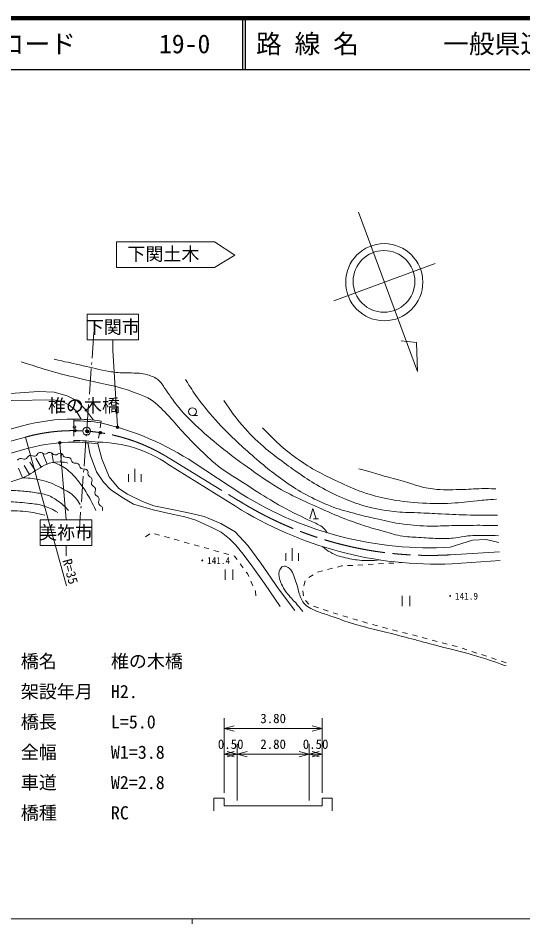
# Model space of a CAD drawing. Units: millimetres, scale not verified, with parts at other scales. Extents: x 40000 to 680000, y 20000 to 380000.
# Drawn here: x 134153 to 232233, y 204000 to 380000 of the extents above; entities that cross this region are included whole.
import ezdxf
from ezdxf.enums import TextEntityAlignment as Align

# ---------------------------------------------------------------- set-up
doc = ezdxf.new("R2010")
doc.units = ezdxf.units.MM
doc.header["$LTSCALE"] = 1000
doc.header["$PDMODE"] = 32
doc.header["$PDSIZE"] = 500
doc.linetypes.add('CHAIN', pattern=[18.5, 12, -1.5, 3.5, -1.5])
for name, color, linetype, lineweight in [('M-BGD', 7, 'Continuous', 13), ('M-BMK', 2, 'CHAIN', 13), ('M-BMK-SRVR', 3, 'Continuous', 13), ('M-STR-HTXT', 7, 'Continuous', 13), ('M-STR-STR1', 1, 'Continuous', 13), ('M-STR-STRC', 7, 'Continuous', 13), ('M-TTL', 2, 'Continuous', 140), ('M-TTL-BAND', 7, 'Continuous', 13), ('M-TTL-LINE', 7, 'Continuous', 25)]:
    doc.layers.add(name, color=color, linetype=linetype, lineweight=lineweight)
doc.layers.add('M-OTRS', color=6, linetype='Continuous')
doc.layers.add('M-TTL-TXT', color=7, linetype='Continuous')
doc.styles.add('ＭＳ ゴシック', font='')
doc.styles.get('ＭＳ ゴシック').set_extended_font_data('MS Gothic')

msp = doc.modelspace()

# ---------------------------------------------------------------- linework, layer by layer
at = {"layer": 'M-BGD'}
for p, q in [((148892, 318896), (148522, 313910)), ((148374, 311916), (148004, 306929)), ((148463, 313112), (148433, 312713)), ((131793, 307026), (138139, 307422)), ((138139, 307422), (141131, 307313)), ((141131, 307313), (143691, 306636)), ((143691, 306636), (145634, 305657)), ((141039, 305859), (132801, 305708)), ((142696, 305507), (141039, 305859)), ((144002, 304854), (142696, 305507)), ((145409, 303666), (144002, 304854)), ((145634, 305657), (147260, 303925)), ((147856, 304935), (147486, 299948)), ((147945, 306131), (147915, 305733)), ((146396, 302064), (145409, 303666)), ((147260, 303925), (148829, 301885)), ((168035, 302787), (169035, 302787)), ((130168, 299429), (134988, 300757)), ((135586, 298588), (143554, 269665)), ((147338, 297954), (146968, 292968)), ((147427, 299151), (147398, 298752)), ((148143, 295129), (147728, 297471)), ((131363, 295090), (136184, 296419)), ((149630, 297249), (150452, 294342)), ((138623, 292750), (137624, 294482)), ((139767, 293321), (139020, 295176)), ((141025, 293681), (140730, 295462)), ((142480, 293737), (142570, 295402)), ((149402, 291823), (148143, 295129)), ((150452, 294342), (151843, 290878)), ((135029, 290688), (134257, 292533)), ((136338, 291341), (135348, 293079)), ((137508, 292059), (136436, 293747)), ((146909, 292170), (146880, 291771)), ((156827, 289904), (156827, 292404)), ((163258, 293318), (176373, 285146)), ((168350, 293599), (177645, 287495)), ((146821, 290973), (146451, 285987)), ((150715, 289828), (149402, 291823)), ((151843, 290878), (153733, 288621)), ((155577, 289904), (155577, 291404)), ((158077, 289904), (158077, 291404)), ((152132, 288411), (150715, 289828)), ((154284, 286889), (152132, 288411)), ((153733, 288621), (155386, 287519)), ((156567, 285577), (154284, 286889)), ((155386, 287519), (158351, 286075)), ((146391, 285189), (146362, 284790)), ((160398, 284422), (156567, 285577)), ((158351, 286075), (160556, 285262)), ((160556, 285262), (163469, 284632)), ((164072, 283582), (160398, 284422)), ((163469, 284632), (167248, 283897)), ((166566, 283084), (164072, 283582)), ((167248, 283897), (170318, 283162)), ((190836, 282681), (191436, 284681)), ((191436, 284681), (192036, 282681)), ((168665, 282427), (166566, 283084)), ((171893, 280984), (168665, 282427)), ((170318, 283162), (173520, 281771)), ((173520, 281771), (176328, 280171)), ((191536, 282681), (192536, 282681)), ((173625, 280092), (171893, 280984)), ((175200, 278832), (173625, 280092)), ((176328, 280171), (178821, 277546)), ((158922, 279229), (159735, 279810)), ((160649, 279818), (161612, 279549)), ((162575, 279279), (163538, 279009)), ((164501, 278740), (165464, 278470)), ((166427, 278200), (167390, 277931)), ((176459, 277599), (175200, 278832)), ((218094, 277170), (222439, 278547)), ((222439, 278547), (225082, 278659)), ((225082, 278659), (227588, 278097)), ((168353, 277661), (169316, 277391)), ((170279, 277122), (171242, 276852)), ((172205, 276582), (173168, 276313)), ((177903, 275814), (176459, 277599)), ((178821, 277546), (181314, 274108)), ((187405, 274538), (187405, 277038)), ((174131, 276043), (175094, 275773)), ((176056, 275504), (176210, 275461)), ((176210, 275461), (176709, 274784)), ((179740, 273295), (177903, 275814)), ((186155, 274538), (186155, 276038)), ((188655, 274538), (188655, 276038)), ((218459, 273953), (227793, 274611)), ((174370, 272842), (174370, 270842)), ((175870, 272842), (175870, 270842)), ((177302, 273979), (177896, 273175)), ((182049, 270119), (179740, 273295)), ((181314, 274108), (184778, 269096)), ((194257, 272848), (195227, 273095)), ((196196, 273341), (196992, 273543)), ((196992, 273543), (197170, 273553)), ((198169, 273610), (199167, 273666)), ((200165, 273723), (201164, 273779)), ((202162, 273836), (203161, 273892)), ((204159, 273949), (205158, 274005)), ((206156, 274061), (207154, 274118)), ((208153, 274174), (208695, 274205)), ((178490, 272370), (178703, 272081)), ((178703, 272081), (178963, 271495)), ((190621, 271302), (191468, 271834)), ((192319, 272356), (193288, 272602)), ((179369, 270581), (179776, 269668)), ((185093, 265658), (182049, 270119)), ((189655, 269689), (189935, 270649)), ((180182, 268754), (180254, 268590)), ((180254, 268590), (180342, 267774)), ((184778, 269096), (187901, 264871)), ((189592, 267720), (189505, 268716)), ((208765, 267755), (208765, 265755)), ((210265, 267755), (210265, 265755)), ((190652, 266099), (190003, 266859)), ((192504, 265397), (191556, 265715)), ((194399, 264759), (193451, 265078)), ((196306, 264155), (195347, 264441)), ((198222, 263583), (197264, 263869)), ((200139, 263011), (199180, 263297)), ((202055, 262439), (201097, 262725)), ((203984, 261912), (203016, 262164)), ((205919, 261406), (204951, 261659)), ((207854, 260900), (206886, 261153)), ((209789, 260395), (208821, 260648)), ((211724, 259889), (210757, 260142)), ((213659, 259384), (212692, 259637)), ((215594, 258878), (214627, 259131)), ((217529, 258373), (216562, 258626)), ((219464, 257867), (218497, 258120)), ((221369, 257259), (220420, 257574)), ((223267, 256628), (222318, 256943)), ((225165, 255997), (224216, 256312)), ((227062, 255366), (226114, 255681)), ((228960, 254735), (228011, 255051))]:
    msp.add_line(p, q, dxfattribs=at)
msp.add_circle((168035, 303537), 750, dxfattribs=at)
for centre, radius, start, end in [((144882, 264845), 37250, 89.85072, 105.4031), ((137422, 246392), 56436, 56.76886, 76.88059), ((144882, 264845), 32750, 89.85072, 105.4031), ((149493, 273311), 24285, 55.47306, 89.55703), ((134678, 293723), 725, 63.06861, 150.27425), ((135335, 295016), 725, 243.06861, 330.27425), ((136594, 294297), 725, 63.06861, 150.27425), ((137251, 295590), 725, 243.06861, 330.27425), ((138510, 294871), 725, 63.06861, 150.27425), ((139376, 296003), 725, 222.12756, 309.3332), ((140295, 294882), 725, 42.12756, 129.3332), ((141371, 295854), 725, 222.12756, 309.3332), ((142290, 294733), 725, 42.12756, 129.3332), ((143537, 295368), 725, 191.84339, 279.04903), ((143765, 293936), 725, 11.84339, 99.04903), ((145184, 294234), 725, 191.84339, 279.04903), ((145412, 292802), 725, 11.84339, 99.04903), ((146832, 293099), 725, 191.84339, 279.04903), ((147060, 291667), 725, 11.84339, 99.04903), ((148434, 291527), 725, 156.49656, 243.7022), ((147792, 290227), 725, 336.49656, 63.7022), ((149121, 289649), 725, 156.49656, 243.7022), ((148479, 288349), 725, 336.49656, 63.7022), ((149809, 287771), 725, 156.49656, 243.7022), ((149166, 286471), 725, 336.49656, 63.7022), ((214176, 346219), 69159, 238.11547, 273.24737), ((150496, 285892), 725, 156.49656, 243.7022), ((149853, 284593), 725, 336.49656, 63.7022), ((215471, 347435), 73543, 237.88414, 272.3287)]:
    msp.add_arc(centre, radius, start, end, dxfattribs=at)
for points, knots in [([(227511, 279401), (226443, 279464), (226147, 279471), (225272, 279486), (223802, 279510), (222975, 279495), (221510, 279377), (220564, 279300), (220055, 279085), (219111, 278995), (217987, 278888), (217351, 278880), (216221, 278886), (214750, 278893), (213928, 278982), (212459, 279077), (211063, 279167), (210271, 279141), (208888, 279349), (207455, 279565), (206684, 279857), (205290, 280249), (202855, 280933), (201476, 281286), (199101, 282157), (197277, 282827), (196280, 283271), (194494, 284038), (192480, 284903), (191342, 285371), (189369, 286328), (187527, 287222), (186465, 287676), (184708, 288727), (182264, 290188), (180969, 291130), (178656, 292789), (176858, 294078), (175852, 294806), (174130, 296196), (172151, 297796), (171029, 298684), (169169, 300422), (167639, 301851), (166812, 302689), (165434, 304266), (164337, 305521), (163891, 306361), (162899, 307701), (162346, 308447), (162183, 309000), (161481, 309609), (160755, 310239), (160192, 310413), (159273, 310699), (158117, 311059), (157401, 310968), (156193, 311054), (155332, 311115), (154845, 311017), (153985, 311081), (152879, 311163), (152268, 311294), (151177, 311490), (149171, 311850), (148069, 312164), (146079, 312608), (144150, 313038), (143544, 313176), (141145, 313725)], [0, 0, 0, 0, 1, 1, 1, 2, 2, 2, 3, 3, 3, 4, 4, 4, 5, 5, 5, 6, 6, 6, 7, 7, 7, 8, 8, 8, 9, 9, 9, 10, 10, 10, 11, 11, 11, 12, 12, 12, 13, 13, 13, 14, 14, 14, 15, 15, 15, 16, 16, 16, 17, 17, 17, 18, 18, 18, 19, 19, 19, 20, 20, 20, 21, 21, 21, 22, 22, 22, 23, 23, 23, 23]), ([(134756, 313222), (138070, 312133), (138977, 311827), (141725, 311081), (144197, 310410), (145603, 310120), (148097, 309538), (150155, 309057), (151332, 308890), (153374, 308343), (154995, 307909), (155897, 307624), (157456, 306999), (158473, 306591), (159089, 306422), (159994, 305804), (161314, 304905), (161898, 304192), (163031, 303067), (164330, 301776), (164921, 300924), (166167, 299582), (167271, 298393), (167889, 297725), (169054, 296595), (170566, 295130), (171371, 294250), (173036, 292961), (175156, 291321), (176511, 290635), (178761, 289178), (180749, 287891), (181848, 287146), (183888, 285943), (186237, 284558), (187623, 283903), (190071, 282702), (191064, 282215), (191675, 282050), (192639, 281507), (193116, 281239), (193373, 281042), (193729, 280626), (193922, 280401), (193999, 280306), (194177, 280014)], [0, 0, 0, 0, 1, 1, 1, 2, 2, 2, 3, 3, 3, 4, 4, 4, 5, 5, 5, 6, 6, 6, 7, 7, 7, 8, 8, 8, 9, 9, 9, 10, 10, 10, 11, 11, 11, 12, 12, 12, 13, 13, 13, 14, 14, 14, 15, 15, 15, 15]), ([(227394, 281403), (224717, 281440), (224023, 281455), (221863, 281437), (220300, 281424), (219426, 281394), (217864, 281368), (216221, 281340), (215300, 281238), (213658, 281299), (211564, 281377), (210388, 281472), (208315, 281782), (206411, 282066), (205367, 282356), (203489, 282781), (201894, 283143), (200998, 283344), (199422, 283781), (197644, 284273), (196627, 284496), (194906, 285160), (193203, 285817), (192288, 286287), (190666, 287125), (189024, 287972), (188110, 288475), (186598, 289538), (183751, 291539), (182230, 292773), (179601, 295053), (178290, 296190), (177560, 296833), (176326, 298052), (174564, 299792), (173543, 300739), (171914, 302602), (170722, 303965), (170075, 304752), (169018, 306222), (168041, 307580), (167731, 308077), (166674, 309807)], [0, 0, 0, 0, 1, 1, 1, 2, 2, 2, 3, 3, 3, 4, 4, 4, 5, 5, 5, 6, 6, 6, 7, 7, 7, 8, 8, 8, 9, 9, 9, 10, 10, 10, 11, 11, 11, 12, 12, 12, 13, 13, 13, 14, 14, 14, 14]), ([(174154, 305670), (175701, 303362), (176183, 302643), (177705, 300879), (179222, 299120), (180170, 298212), (181910, 296673), (183204, 295530), (184011, 294986), (185392, 293950), (186734, 292943), (187484, 292374), (188873, 291434), (190352, 290433), (191179, 289863), (192734, 288986), (194423, 288034), (195403, 287554), (197181, 286780), (198770, 286088), (199686, 285743), (201352, 285263), (203542, 284632), (204815, 284420), (207074, 284126), (208893, 283889), (209931, 283973), (211762, 283884), (213566, 283798), (214577, 283757), (216382, 283678), (218590, 283581), (219825, 283488), (222035, 283436), (224082, 283388), (224750, 283389), (227277, 283400)], [0, 0, 0, 0, 1, 1, 1, 2, 2, 2, 3, 3, 3, 4, 4, 4, 5, 5, 5, 6, 6, 6, 7, 7, 7, 8, 8, 8, 9, 9, 9, 10, 10, 10, 11, 11, 11, 12, 12, 12, 12]), ([(227094, 286514), (225277, 286387), (224808, 286351), (223345, 286228), (221390, 286064), (220305, 285845), (218346, 285746), (216155, 285634), (214919, 285653), (212728, 285780), (210375, 285917), (209049, 286015), (206730, 286435), (204721, 286799), (203596, 287058), (201662, 287711), (199746, 288357), (198697, 288806), (196871, 289676), (193655, 291206), (191802, 292027), (188873, 294053), (185798, 296182), (184750, 297261), (181669, 300362)], [0, 0, 0, 0, 1, 1, 1, 2, 2, 2, 3, 3, 3, 4, 4, 4, 5, 5, 5, 6, 6, 6, 7, 7, 7, 8, 8, 8, 8]), ([(143839, 293539), (143290, 293713), (143015, 293694), (142480, 293737), (139115, 294006), (137663, 291590), (134476, 290476), (127139, 287911), (122766, 287126), (115059, 286128), (104338, 284739), (98183, 284874), (87390, 285485), (80478, 285877), (77998, 286080), (69750, 287207)], [0, 0, 0, 0, 1, 1, 1, 2, 2, 2, 3, 3, 3, 4, 4, 4, 5, 5, 5, 5]), ([(141025, 293681), (142289, 293143), (142778, 292948), (143731, 292215), (144609, 291539), (145012, 291045), (145719, 290192), (146393, 289380), (146721, 288883), (147296, 287998), (148187, 286627), (148414, 286064), (149250, 284295)], [0, 0, 0, 0, 1, 1, 1, 2, 2, 2, 3, 3, 3, 4, 4, 4, 4]), ([(200387, 292433), (204107, 291359), (205063, 291079), (208074, 290262), (210680, 289554), (212081, 288839), (214761, 288504), (216806, 288247), (217975, 288365), (220036, 288400), (221693, 288428), (222618, 288564), (224276, 288573), (225330, 288578), (225681, 288577), (226975, 288539)], [0, 0, 0, 0, 1, 1, 1, 2, 2, 2, 3, 3, 3, 4, 4, 4, 5, 5, 5, 5]), ([(135029, 290688), (136669, 290605), (137246, 290557), (138622, 290226), (140201, 289848), (141052, 289460), (142496, 288718), (143676, 288111), (144404, 287765), (145273, 286764), (145675, 286300), (145849, 286096), (146199, 285495)], [0, 0, 0, 0, 1, 1, 1, 2, 2, 2, 3, 3, 3, 4, 4, 4, 4]), ([(127136, 288235), (128948, 288280), (129435, 288292), (130908, 288272), (132369, 288252), (133189, 288245), (134645, 288135), (135694, 288056), (136281, 287991), (137319, 287826), (138334, 287665), (138930, 287641), (139891, 287278), (140828, 286924), (141310, 286599), (142119, 286009), (142908, 285434), (143181, 285153), (143971, 284329)], [0, 0, 0, 0, 1, 1, 1, 2, 2, 2, 3, 3, 3, 4, 4, 4, 5, 5, 5, 6, 6, 6, 6]), ([(69789, 285177), (75501, 284463), (77066, 284227), (81756, 283915), (84984, 283701), (86796, 283587), (90031, 283546), (91602, 283526), (92482, 283586), (94052, 283638), (96988, 283735), (98630, 283871), (101564, 284008), (103956, 284120), (105299, 284135), (107689, 284285), (110782, 284480), (112511, 284646), (115594, 284956), (118261, 285223), (119742, 285508), (122412, 285741), (124286, 285905), (125339, 285975), (127220, 286019), (129151, 286064), (130235, 286086), (132166, 286019), (133650, 285968), (134481, 285907), (135957, 285741), (137165, 285606), (137866, 285605), (139031, 285256), (140199, 284905), (140649, 284651), (141874, 283962)], [0, 0, 0, 0, 1, 1, 1, 2, 2, 2, 3, 3, 3, 4, 4, 4, 5, 5, 5, 6, 6, 6, 7, 7, 7, 8, 8, 8, 9, 9, 9, 10, 10, 10, 11, 11, 11, 12, 12, 12, 12]), ([(69815, 283774), (72155, 283260), (72892, 283140), (74890, 282912), (77759, 282585), (79393, 282803), (82280, 282784), (84635, 282767), (85955, 282822), (88310, 282835), (91427, 282853), (93173, 282841), (96290, 282861), (99317, 282880), (101012, 282912), (104039, 282938), (106785, 282961), (108325, 282884), (111070, 282989), (114204, 283108), (115946, 283409), (119075, 283630), (121129, 283775), (122279, 283864), (124335, 283964), (127091, 284098), (128633, 284237), (131392, 284246), (133056, 284252), (133998, 284316), (135651, 284118), (137111, 283942), (137651, 283821), (139346, 283399)], [0, 0, 0, 0, 1, 1, 1, 2, 2, 2, 3, 3, 3, 4, 4, 4, 5, 5, 5, 6, 6, 6, 7, 7, 7, 8, 8, 8, 9, 9, 9, 10, 10, 10, 11, 11, 11, 11]), ([(193316, 277309), (193955, 276753), (194211, 276578), (194844, 276200), (195892, 275575), (196595, 275419), (197782, 275134), (198982, 274846), (199672, 274735), (200902, 274640), (202294, 274533), (202831, 274588), (204476, 274719)], [0, 0, 0, 0, 1, 1, 1, 2, 2, 2, 3, 3, 3, 4, 4, 4, 4]), ([(189501, 264723), (188974, 265350), (188836, 265510), (188404, 266010), (187698, 266827), (187229, 267222), (186569, 268077), (186109, 268674), (185860, 269021), (185493, 269680), (185248, 270122), (185154, 270397), (185008, 270882), (184898, 271250), (184846, 271467), (184840, 271852), (184833, 272229), (184837, 272466), (185008, 272801), (185168, 273112), (185285, 273356), (185620, 273455), (185998, 273567), (186273, 273468), (186611, 273265), (186921, 273080), (187066, 272912), (187265, 272611), (187590, 272122), (187618, 271765), (187835, 271219), (188065, 270638), (188218, 270319), (188404, 269722), (188583, 269148), (188576, 268796), (188763, 268224), (188911, 267768), (189007, 267513), (189227, 267085), (189423, 266703), (189524, 266471), (189817, 266157), (190220, 265727), (190520, 265550), (191040, 265272), (191594, 264976), (191930, 264862), (192517, 264639), (193445, 264286), (193983, 264141), (194921, 263816), (196167, 263386), (196850, 263098), (198106, 262699), (199733, 262181), (200651, 261907), (202303, 261475), (204018, 261028), (204994, 260838), (206711, 260400), (210682, 259386), (212893, 258766), (216856, 257721), (219360, 257061), (220792, 256793), (223267, 256034), (225522, 255342), (228417, 254328), (228996, 254125)], [0, 0, 0, 0, 1, 1, 1, 2, 2, 2, 3, 3, 3, 4, 4, 4, 5, 5, 5, 6, 6, 6, 7, 7, 7, 8, 8, 8, 9, 9, 9, 10, 10, 10, 11, 11, 11, 12, 12, 12, 13, 13, 13, 14, 14, 14, 15, 15, 15, 16, 16, 16, 17, 17, 17, 18, 18, 18, 19, 19, 19, 20, 20, 20, 21, 21, 21, 22, 22, 22, 23, 23, 23, 23])]:
    msp.add_open_spline(points, degree=3, knots=knots, dxfattribs=at)
for p in [(145108, 300513), (147652, 299665), (150123, 299447)]:
    msp.add_point(p, dxfattribs=at)
at = {"layer": 'M-BMK'}
for p, q in [((130766, 297260), (135586, 298588)), ((163499, 294483), (176923, 286298)), ((218158, 275712), (227695, 276272))]:
    msp.add_line(p, q, dxfattribs=at)
for centre, radius, start, end in [((144882, 264845), 35000, 86.98509, 105.4031), ((144882, 264845), 35000, 57.8646, 84.52951), ((214123, 345595), 70000, 237.89854, 273.30457)]:
    msp.add_arc(centre, radius, start, end, dxfattribs=at)
at = {"layer": 'M-BMK-SRVR'}
for p, q in [((200320, 342290), (211735, 311328)), ((172282, 336514), (153282, 336514)), ((153282, 336514), (153282, 331514)), ((176290, 333964), (172282, 336514)), ((172282, 331514), (176290, 333964)), ((172282, 331514), (153282, 331514)), ((215174, 332327), (195488, 325069)), ((211572, 316987), (208593, 317322)), ((211735, 311328), (211572, 316987))]:
    msp.add_line(p, q, dxfattribs=at)
for centre, radius in [((205292, 328683), 7493), ((205246, 328834), 5995), ((147472, 299749), 750)]:
    msp.add_circle(centre, radius, dxfattribs=at)
msp.add_point((147472, 299749), dxfattribs=at)
at = {"layer": 'M-OTRS'}
for p in [(145157, 299832), (147652, 299665), (150123, 299447)]:
    msp.add_point(p, dxfattribs=at)
at = {"layer": 'M-STR-HTXT'}
for p, q in [((174206, 229456), (174206, 243956)), ((193206, 229456), (193206, 243956)), ((176138, 242474), (174206, 241956)), ((174206, 241956), (193206, 241956)), ((174206, 241956), (176138, 241438)), ((193206, 241956), (191274, 242474)), ((191274, 241438), (193206, 241956)), ((176706, 227956), (176706, 238956)), ((190706, 227956), (190706, 238956)), ((176138, 237474), (174206, 236956)), ((174206, 236956), (176706, 236956)), ((174206, 236956), (176138, 236438)), ((176706, 236956), (174774, 237474)), ((174774, 236438), (176706, 236956)), ((178638, 237474), (176706, 236956)), ((176706, 236956), (190706, 236956)), ((176706, 236956), (178638, 236438)), ((190706, 236956), (188774, 237474)), ((188774, 236438), (190706, 236956)), ((192638, 237474), (190706, 236956)), ((190706, 236956), (193206, 236956)), ((190706, 236956), (192638, 236438)), ((193206, 236956), (191274, 237474)), ((191274, 236438), (193206, 236956)), ((172206, 228456), (174206, 228456)), ((172206, 228456), (172206, 225956)), ((174206, 226956), (174206, 228456)), ((193206, 226956), (193206, 228456)), ((193206, 228456), (195206, 228456)), ((195206, 228456), (195206, 225956)), ((174206, 226956), (176706, 226956)), ((176706, 226956), (190706, 226956)), ((190706, 226956), (193206, 226956))]:
    msp.add_line(p, q, dxfattribs=at)
at = {"layer": 'M-STR-STR1'}
for p, q in [((144978, 301745), (144976, 300745)), ((144979, 302095), (144978, 301745)), ((150232, 301355), (150087, 300366)), ((150283, 301701), (150232, 301355)), ((144973, 299745), (144971, 298745)), ((149942, 299376), (149797, 298387)), ((144968, 297595), (144968, 297945)), ((149681, 297595), (149630, 297249))]:
    msp.add_line(p, q, dxfattribs=at)
for radius in [36900, 37250, 32750, 33100]:
    msp.add_arc((144882, 264845), radius, 81.66387, 89.85072, dxfattribs=at)
at = {"layer": 'M-STR-STRC'}
for p, q in [((147560, 322473), (157560, 322473)), ((147560, 322473), (147560, 317473)), ((157560, 322473), (157560, 317473)), ((147560, 317473), (157560, 317473)), ((152560, 317473), (152560, 315473)), ((153455, 300650), (152560, 315473)), ((142279, 297341), (143465, 282538)), ((146303, 283992), (145992, 279804)), ((138465, 282538), (148465, 282538)), ((138465, 282538), (138465, 277538)), ((148465, 282538), (148465, 277538)), ((138465, 277538), (148465, 277538)), ((143465, 277538), (143465, 275538))]:
    msp.add_line(p, q, dxfattribs=at)
for centre, radius in [((153464, 300500), 150), ((153464, 300500), 120), ((153464, 300500), 90), ((153464, 300500), 60), ((153464, 300500), 30), ((142267, 297490), 150), ((142267, 297490), 120), ((142267, 297490), 90), ((142267, 297490), 60), ((142267, 297490), 30)]:
    msp.add_circle(centre, radius, dxfattribs=at)
for p in [(153464, 300500), (142267, 297490)]:
    msp.add_point(p, dxfattribs=at)
at = {"layer": 'M-TTL'}
msp.add_line((680000, 380000), (40000, 380000), dxfattribs=at)
at = {"layer": 'M-TTL-BAND'}
for p, q in [((40000, 205000), (579000, 205000)), ((168000, 205000), (168000, 204000))]:
    msp.add_line(p, q, dxfattribs=at)
at = {"layer": 'M-TTL-LINE'}
for p, q in [((177750, 380000), (177750, 370000)), ((178250, 380000), (178250, 370000)), ((40000, 370000), (680000, 370000))]:
    msp.add_line(p, q, dxfattribs=at)

# ---------------------------------------------------------------- texts
at = {"layer": 'M-BGD', "style": 'ＭＳ ゴシック'}
msp.add_text('椎の木橋', height=2566, dxfattribs=at).set_placement((139933, 302663), align=Align.BOTTOM_LEFT)
msp.add_text('R=35', height=1833, rotation=285.403, dxfattribs=at).set_placement((142226, 274486), align=Align.BOTTOM_LEFT)
for s, p in [('・141.4', (169016, 274589)), ('・141.9', (217183, 267682))]:
    msp.add_text(s, height=1320, dxfattribs=at).set_placement(p, align=Align.MIDDLE_LEFT)
at = {"layer": 'M-BMK-SRVR', "style": 'ＭＳ ゴシック'}
msp.add_text('下関土木', height=2566, dxfattribs=at).set_placement((162379, 334175), align=Align.MIDDLE_CENTER)
at = {"layer": 'M-STR-HTXT', "style": 'ＭＳ ゴシック'}
for s, p in [('橋名\u3000\u3000\u3000椎の木橋', (134672, 252986)), ('架設年月\u3000H2.', (134672, 247095)), ('橋長\u3000\u3000\u3000L=5.0', (134672, 241204)), ('全幅\u3000\u3000\u3000W1=3.8', (134672, 235312)), ('車道\u3000\u3000\u3000W2=2.8', (134672, 229421)), ('橋種\u3000\u3000\u3000RC', (134672, 223530))]:
    msp.add_text(s, height=2566, dxfattribs=at).set_placement(p, align=Align.BOTTOM_LEFT)
for s, p in [('3.80', (183706, 242456)), ('0.50', (175456, 237456)), ('2.80', (183706, 237456)), ('0.50', (191956, 237456))]:
    msp.add_text(s, height=1833, dxfattribs=at).set_placement(p, align=Align.BOTTOM_CENTER)
at = {"layer": 'M-STR-STRC', "style": 'ＭＳ ゴシック'}
for s, p in [('下関市', (152560, 319973)), ('美祢市', (143465, 280038))]:
    msp.add_text(s, height=2566, dxfattribs=at).set_placement(p, align=Align.MIDDLE_CENTER)
at = {"layer": 'M-TTL-TXT', "style": 'ＭＳ ゴシック'}
for s, p in [('図面コード', (120380, 375000)), ('19-0', (161521, 375000)), ('路 線 名', (180380, 375000)), ('一般県道美祢菊川線', (216734, 375000))]:
    msp.add_text(s, height=3666, dxfattribs=at).set_placement(p, align=Align.MIDDLE_LEFT)

doc.saveas('drawing.dxf')
